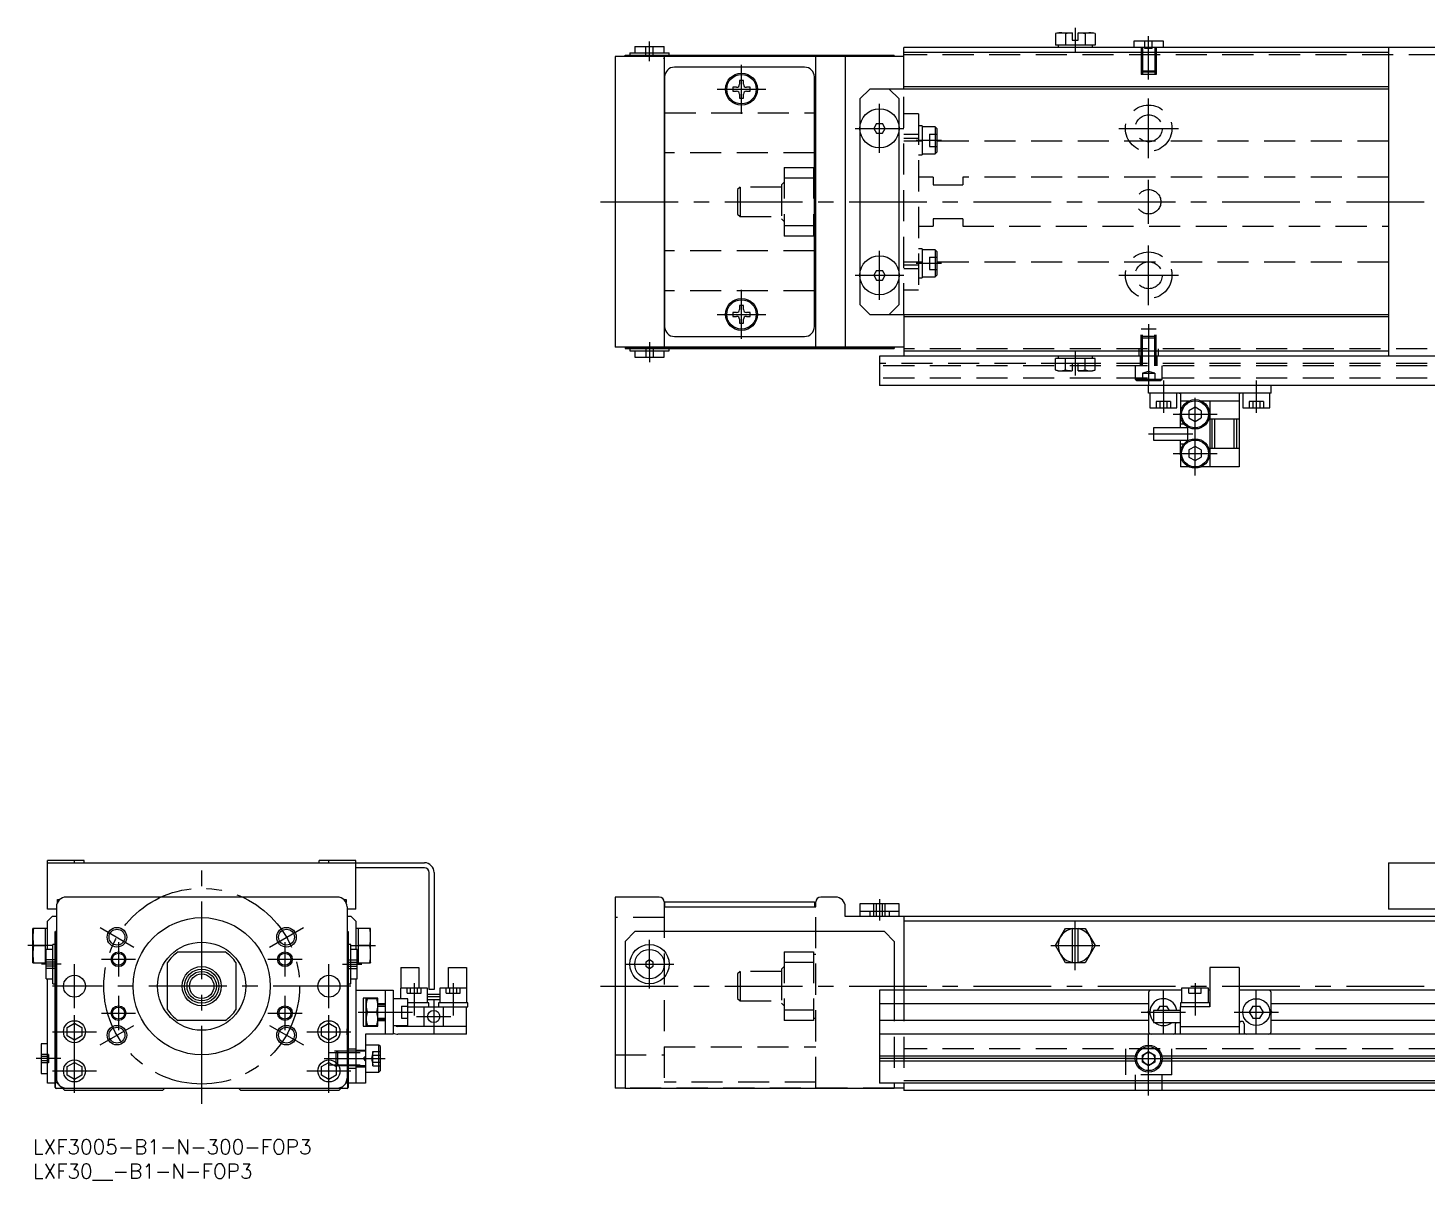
# Model space of a CAD drawing. Extents: x -1 to 611, y -8 to 227.
# Drawn here: x -1 to 284.9, y -8.3 to 227 of the extents above; entities that cross this region are included whole.
import ezdxf

# ---------------------------------------------------------------- set-up
doc = ezdxf.new("R2010")
doc.units = 0
doc.header["$LTSCALE"] = 0.5
doc.linetypes.add('CENTER', pattern=[50.8, 31.75, -6.35, 6.35, -6.35])
doc.linetypes.add('DASHED', pattern=[19.05, 12.7, -6.35])
for name, color, linetype in [('MSM_CENTER', 1, 'CENTER'), ('MSM_CONTINUOUS', 7, 'CONTINUOUS'), ('MSM_DASHED', 4, 'DASHED'), ('MSM_NARROW', 5, 'CONTINUOUS'), ('MSM_PART_NUMBER', 7, 'CONTINUOUS')]:
    doc.layers.add(name, color=color, linetype=linetype)
doc.styles.get("Standard").update_dxf_attribs({"font": 'txt.shx', "height": 1, "bigfont": 'bigfont.shx'})

# ---------------------------------------------------------------- blocks, each defined once
blk = doc.blocks.new('*U129')
at = {"layer": 'MSM_PART_NUMBER'}
blk.add_text('LXF3005-B1-N-300-FOP3', height=3, dxfattribs=at).set_placement((0, -3))
blk = doc.blocks.new('*U130')
at = {"layer": 'MSM_PART_NUMBER'}
blk.add_text('LXF30__-B1-N-FOP3', height=3, dxfattribs=at).set_placement((0, -8))

msp = doc.modelspace()

# ---------------------------------------------------------------- linework, layer by layer
at = {"layer": 'MSM_CENTER'}
for p, q in [((213, 227), (213, 222)), ((126, 220.2), (126, 224.25)), ((228, 216.5), (228, 225.31)), ((144.8, 209.5), (144.8, 219.5)), ((139.8, 214.5), (149.8, 214.5)), ((228, 200.41), (228, 212.59)), ((173, 201.5), (173, 211.5)), ((168, 206.5), (178, 206.5)), ((221.91, 206.5), (234.09, 206.5)), ((180.5, 204.06), (185.7, 204.06)), ((228, 187), (228, 196)), ((116, 191.5), (492, 191.5)), ((173, 171.5), (173, 181.5)), ((228, 170.41), (228, 182.59)), ((180.5, 178.94), (185.7, 178.94)), ((168, 176.5), (178, 176.5)), ((221.91, 176.5), (234.09, 176.5)), ((144.8, 163.5), (144.8, 173.5)), ((139.8, 168.5), (149.8, 168.5)), ((228, 166.5), (228, 154)), ((126, 162.8), (126, 158.75)), ((213, 161), (213, 156.01)), ((231, 155), (231, 148.4)), ((250, 155), (250, 148.4)), ((237.49, 135.6), (237.49, 152.6)), ((232.99, 148.1), (241.99, 148.1)), ((228, 144.1), (237, 144.1)), ((232.99, 140.1), (241.99, 140.1)), ((34.5, 7.3), (34.5, 55.3)), ((173, 49.1), (173, 44.7)), ((13.72, 43.3), (20.64, 39.3)), ((48.36, 39.3), (55.28, 43.3)), ((213, 34.6), (213, 44.6)), ((17.5, 40.3), (17.5, 33.3)), ((51.5, 40.3), (51.5, 33.3)), ((126, 30.8), (126, 40.8)), ((4, 39.6), (-1, 39.6)), ((65, 39.6), (70, 39.6)), ((208, 39.6), (218, 39.6)), ((5.75, 35.8), (1.75, 35.8)), ((8.5, 26.8), (8.5, 35.8)), ((14, 36.8), (21, 36.8)), ((48, 36.8), (55, 36.8)), ((60.5, 26.8), (60.5, 35.8)), ((63.25, 35.8), (67.25, 35.8)), ((121, 35.8), (131, 35.8)), ((77.9, 31.9), (77.9, 25.3)), ((85.9, 31.9), (85.9, 25.3)), ((237.49, 31.9), (237.49, 25.3)), ((65, 31.3), (4, 31.3)), ((17.5, 29.3), (17.5, 22.3)), ((51.5, 29.3), (51.5, 22.3)), ((81.9, 28.6), (81.9, 21.6)), ((116, 31.3), (492, 31.3)), ((231, 21.5), (231, 30.5)), ((250, 21.5), (250, 30.5)), ((8.5, 9.5), (8.5, 26.5)), ((14, 25.8), (21, 25.8)), ((48, 25.8), (55, 25.8)), ((60.5, 9.5), (60.5, 26.5)), ((66.5, 26), (77.6, 26)), ((226.5, 26), (235.5, 26)), ((245.5, 26), (254.5, 26)), ((13.72, 19.3), (20.64, 23.3)), ((48.36, 23.3), (55.28, 19.3)), ((78.4, 25.1), (85.4, 25.1)), ((4, 22), (13, 22)), ((56, 22), (65, 22)), ((228, 9), (228, 21.5)), ((5.7, 16.5), (0.7, 16.5)), ((59.5, 16.5), (72, 16.5)), ((223.5, 16.5), (232.5, 16.5)), ((4, 14), (13, 14)), ((56, 14), (65, 14))]:
    msp.add_line(p, q, dxfattribs=at)
msp.add_circle((34.5, 31.3), 20, dxfattribs=at)
at = {"layer": 'MSM_CONTINUOUS'}
for p, q in [((209.5, 226), (208.96, 225.85)), ((208.96, 225.85), (208.96, 223.5)), ((209.5, 226), (212.4, 226)), ((210.98, 225.85), (210.98, 223.5)), ((212.4, 226), (212.4, 224.5)), ((213.6, 224.5), (213.6, 226)), ((213.6, 226), (216.5, 226)), ((215.02, 225.85), (215.02, 223.5)), ((217.04, 225.85), (216.5, 226)), ((217.04, 225.85), (217.04, 223.5)), ((123, 223.25), (129, 223.25)), ((123, 223.25), (123, 221.95)), ((129, 221.95), (129, 223.25)), ((478, 223), (178, 223)), ((178, 214.5), (178, 223)), ((217.04, 223.5), (208.96, 223.5)), ((209.5, 223.5), (209.5, 223)), ((212.4, 224.5), (213.6, 224.5)), ((216.5, 223), (216.5, 223.5)), ((225, 224.3), (225, 223)), ((231, 224.3), (225, 224.3)), ((231, 223), (231, 224.3)), ((277, 223), (277, 160)), ((178, 221.2), (119, 221.2)), ((119, 221.2), (119, 161.8)), ((121, 221.2), (121, 221.45)), ((121, 221.45), (176, 221.45)), ((121, 221.35), (176, 221.35)), ((122, 221.95), (130, 221.95)), ((122, 221.95), (122, 221.45)), ((123, 221.35), (123, 221.45)), ((124.4, 221.35), (124.4, 221.2)), ((127.6, 221.2), (127.6, 221.35)), ((129, 221.2), (129, 161.8)), ((130, 221.45), (130, 221.95)), ((160, 161.8), (160, 221.2)), ((166, 221.25), (166, 161.75)), ((174, 221.35), (174, 221.45)), ((176, 221.2), (176, 221.45)), ((277, 222), (178, 222)), ((157.7, 219), (131.1, 219)), ((129.1, 217), (129.1, 166)), ((143, 214.9), (143, 214.1)), ((143.8, 214.9), (143, 214.9)), ((144.4, 216.3), (144.4, 215.5)), ((145.2, 216.3), (144.4, 216.3)), ((145.2, 215.5), (145.2, 216.3)), ((146.6, 214.9), (145.8, 214.9)), ((146.6, 214.1), (146.6, 214.9)), ((159.7, 166), (159.7, 217)), ((171, 214.5), (169, 212.5)), ((277, 214.5), (171, 214.5)), ((177, 212.5), (175, 214.5)), ((277, 215), (178, 215)), ((143, 214.1), (143.8, 214.1)), ((144.4, 213.5), (144.4, 212.7)), ((144.4, 212.7), (145.2, 212.7)), ((145.2, 212.7), (145.2, 213.5)), ((145.8, 214.1), (146.6, 214.1)), ((169, 212.5), (169, 170.5)), ((177, 170.5), (177, 212.5)), ((129, 209.7), (129.1, 209.7)), ((129, 209.7), (129.1, 209.7)), ((159.7, 209.7), (160, 209.7)), ((159.7, 209.7), (160, 209.7)), ((172.42, 207.5), (171.85, 206.5)), ((171.85, 206.5), (172.42, 205.5)), ((172.42, 207.5), (173.58, 207.5)), ((174.15, 206.5), (173.58, 207.5)), ((173.58, 205.5), (174.15, 206.5)), ((172.42, 205.5), (173.58, 205.5)), ((129.1, 201.5), (129, 201.5)), ((160, 201.5), (159.7, 201.5)), ((160, 198), (159.7, 198)), ((159.7, 185), (160, 185)), ((129.1, 181.5), (129, 181.5)), ((160, 181.5), (159.7, 181.5)), ((172.42, 177.5), (171.85, 176.5)), ((172.42, 177.5), (173.58, 177.5)), ((174.15, 176.5), (173.58, 177.5)), ((171.85, 176.5), (172.42, 175.5)), ((172.42, 175.5), (173.58, 175.5)), ((173.58, 175.5), (174.15, 176.5)), ((129.1, 173.3), (129, 173.3)), ((129.1, 173.3), (129, 173.3)), ((160, 173.3), (159.7, 173.3)), ((160, 173.3), (159.7, 173.3)), ((143, 168.9), (143, 168.1)), ((143.8, 168.9), (143, 168.9)), ((144.4, 170.3), (144.4, 169.5)), ((145.2, 170.3), (144.4, 170.3)), ((145.2, 169.5), (145.2, 170.3)), ((146.6, 168.9), (145.8, 168.9)), ((146.6, 168.1), (146.6, 168.9)), ((169, 170.5), (171, 168.5)), ((175, 168.5), (177, 170.5)), ((143, 168.1), (143.8, 168.1)), ((144.4, 167.5), (144.4, 166.7)), ((144.4, 166.7), (145.2, 166.7)), ((145.2, 166.7), (145.2, 167.5)), ((145.8, 168.1), (146.6, 168.1)), ((171, 168.5), (277, 168.5)), ((178, 168.5), (178, 160)), ((277, 168), (178, 168)), ((131.1, 164), (157.7, 164)), ((178, 161.8), (119, 161.8)), ((121, 161.8), (121, 161.55)), ((121, 161.65), (176, 161.65)), ((121, 161.55), (176, 161.55)), ((122, 161.55), (122, 161.05)), ((122, 161.05), (130, 161.05)), ((123, 161.65), (123, 161.55)), ((123, 161.05), (123, 159.75)), ((124.4, 161.8), (124.4, 161.65)), ((127.6, 161.65), (127.6, 161.8)), ((129, 159.75), (129, 161.05)), ((130, 161.05), (130, 161.55)), ((174, 161.65), (174, 161.55)), ((176, 161.8), (176, 161.55)), ((277, 161), (178, 161)), ((123, 159.75), (129, 159.75)), ((173, 160), (173, 154)), ((323, 160), (173, 160)), ((217.04, 159.5), (208.96, 159.5)), ((208.96, 157.15), (208.96, 159.5)), ((209.5, 160), (209.5, 159.5)), ((210.98, 157.15), (210.98, 159.5)), ((212.4, 158.5), (212.4, 157)), ((213.6, 158.5), (212.4, 158.5)), ((213.6, 157), (213.6, 158.5)), ((215.02, 157.15), (215.02, 159.5)), ((216.5, 159.5), (216.5, 160)), ((217.04, 157.15), (217.04, 159.5)), ((208.96, 157.15), (209.5, 157)), ((209.5, 157), (212.4, 157)), ((213.6, 157), (216.5, 157)), ((216.5, 157), (217.04, 157.15)), ((323, 154), (173, 154)), ((228, 152.4), (228, 154)), ((253, 152.4), (228, 152.4)), ((228.25, 152.4), (228.25, 149.4)), ((233.75, 149.4), (233.75, 152.4)), ((234.5, 152.27), (234.5, 148.34)), ((246.5, 152.27), (246.5, 137.4)), ((247.25, 152.4), (247.25, 149.4)), ((252.75, 149.4), (252.75, 152.4)), ((253, 152.4), (253, 154)), ((228.25, 149.4), (233.75, 149.4)), ((236.18, 150.8), (234.5, 150.8)), ((237.49, 149.54), (236.24, 148.82)), ((236.24, 148.82), (236.24, 147.38)), ((238.74, 148.82), (237.49, 149.54)), ((238.74, 148.82), (238.74, 147.38)), ((246.5, 150.8), (238.8, 150.8)), ((240.5, 150.8), (240.5, 137.4)), ((247.25, 149.4), (252.75, 149.4)), ((234.5, 145.35), (234.5, 147.86)), ((235.25, 146.1), (234.5, 146.1)), ((236.24, 147.38), (237.49, 146.66)), ((237.49, 146.66), (238.74, 147.38)), ((246.5, 147.1), (240.5, 147.1)), ((241, 141.1), (241, 147.1)), ((241.5, 141.1), (241.5, 147.1)), ((245.5, 141.1), (245.5, 147.1)), ((246, 141.1), (246, 147.1)), ((229, 145.35), (229, 142.85)), ((236, 145.35), (229, 145.35)), ((236, 142.7), (236, 145.5)), ((229, 142.85), (236, 142.85)), ((234.5, 140.34), (234.5, 142.85)), ((234.5, 142.1), (235.25, 142.1)), ((237.49, 141.54), (236.24, 140.82)), ((236.24, 140.82), (236.24, 139.38)), ((238.74, 140.82), (237.49, 141.54)), ((238.74, 140.82), (238.74, 139.38)), ((246.5, 141.1), (240.5, 141.1)), ((234.5, 139.86), (234.5, 137.4)), ((236.18, 137.4), (234.5, 137.4)), ((236.24, 139.38), (237.49, 138.66)), ((237.49, 138.66), (238.74, 139.38)), ((246.5, 137.4), (238.8, 137.4)), ((3, 47), (3, 57)), ((10.5, 57), (3, 57)), ((3, 56.5), (80, 56.5)), ((8.5, 56.5), (8.5, 57)), ((10.5, 56.5), (10.5, 57)), ((66, 57), (58.5, 57)), ((58.5, 56.5), (58.5, 57)), ((60.5, 56.5), (60.5, 57)), ((66, 47), (66, 57)), ((80, 55.5), (66, 55.5)), ((81, 30.6), (81, 54.5)), ((82, 54.5), (82, 30.6)), ((277, 56.5), (277, 47)), ((277, 56.5), (301, 56.5)), ((5, 49), (5.48, 49)), ((5, 48.37), (5, 49)), ((62.2, 49.5), (6.8, 49.5)), ((63.52, 49), (64, 49)), ((64, 49), (64, 48.37)), ((128, 49.5), (119, 49.5)), ((119, 49.5), (119, 10.5)), ((164, 49.5), (161, 49.5)), ((4.8, 47), (3, 47)), ((4.8, 47.5), (4.8, 12.5)), ((64.2, 47.5), (64.2, 12.5)), ((66, 47), (64.2, 47)), ((129, 48.5), (129, 47.5)), ((129, 47.5), (160, 47.5)), ((129.1, 48.5), (129.1, 47.5)), ((129.1, 48.5), (159.7, 48.5)), ((159.7, 48.5), (159.7, 47.5)), ((160, 47.5), (160, 48.5)), ((166, 45.5), (166, 47.5)), ((169, 48.1), (169, 45.5)), ((177, 48.1), (169, 48.1)), ((169, 46.6), (177, 46.6)), ((171, 46.6), (171, 45.5)), ((175, 46.6), (175, 45.6)), ((177, 45.6), (177, 48.1)), ((323, 47), (277, 47)), ((0, 43.05), (0.01, 43.1)), ((0, 36.15), (0, 43.05)), ((3, 43.1), (0.01, 43.1)), ((2.5, 43.1), (2.5, 36.1)), ((3, 44.6), (4, 45.6)), ((3, 38.8), (3, 44.6)), ((4, 45.6), (4.8, 45.6)), ((64.2, 45.6), (65, 45.6)), ((65, 45.6), (66, 44.6)), ((66, 44.6), (66, 38.8)), ((68.99, 43.1), (66, 43.1)), ((66.5, 43.1), (66.5, 36.1)), ((68.99, 43.1), (69, 43.05)), ((69, 36.15), (69, 43.05)), ((178, 45.5), (166, 45.5)), ((169, 45.6), (323, 45.6)), ((178, 45.6), (178, 30.5)), ((323, 44.6), (178, 44.6)), ((208.96, 39.6), (210.98, 43.1)), ((210.98, 43.1), (215.02, 43.1)), ((212.4, 43.1), (212.4, 36.1)), ((213.6, 36.1), (213.6, 43.1)), ((215.02, 43.1), (217.04, 39.6)), ((4.55, 10.6), (4.55, 42.45)), ((4.65, 42.45), (4.55, 42.45)), ((4.65, 40.45), (4.55, 40.45)), ((4.65, 10.6), (4.65, 42.45)), ((64.35, 10.6), (64.35, 42.45)), ((64.35, 42.45), (64.45, 42.45)), ((64.35, 40.45), (64.45, 40.45)), ((64.45, 42.45), (64.45, 10.6)), ((121, 40.45), (123, 42.45)), ((121, 40.45), (121, 10.4)), ((174, 42.45), (123, 42.45)), ((174, 42.45), (176, 40.45)), ((176, 40.45), (176, 30.5)), ((0.15, 39.6), (2.5, 39.6)), ((4.05, 38.8), (2.75, 38.8)), ((2.75, 32.8), (2.75, 38.8)), ((4.55, 39.8), (4.05, 39.8)), ((4.05, 31.8), (4.05, 39.8)), ((4.8, 37.4), (4.65, 37.4)), ((29.68, 38.3), (39.32, 38.3)), ((64.35, 37.4), (64.2, 37.4)), ((64.95, 39.8), (64.45, 39.8)), ((64.95, 31.8), (64.95, 39.8)), ((66.25, 38.8), (64.95, 38.8)), ((66.25, 32.8), (66.25, 38.8)), ((68.85, 39.6), (66.5, 39.6)), ((210.98, 36.1), (208.96, 39.6)), ((217.04, 39.6), (215.02, 36.1)), ((0.01, 36.1), (0, 36.15)), ((0.01, 36.1), (2.75, 36.1)), ((27.5, 26.48), (27.5, 36.12)), ((41.5, 36.12), (41.5, 26.48)), ((66.25, 36.1), (68.99, 36.1)), ((69, 36.15), (68.99, 36.1)), ((75.2, 35.1), (75.2, 30.9)), ((75.2, 35.1), (78.9, 35.1)), ((78.9, 35.1), (78.9, 30.9)), ((84.9, 35.1), (88.6, 35.1)), ((84.9, 30.9), (84.9, 35.1)), ((88.6, 35.1), (88.6, 30.9)), ((126, 36.67), (125.25, 36.23)), ((125.25, 36.23), (125.25, 35.37)), ((125.25, 35.37), (126, 34.93)), ((126.75, 36.23), (126, 36.67)), ((126, 34.93), (126.75, 35.37)), ((126.75, 35.37), (126.75, 36.23)), ((215.02, 36.1), (210.98, 36.1)), ((240.5, 35.1), (240.5, 27.1)), ((246.5, 35.1), (240.5, 35.1)), ((246.5, 35.1), (246.5, 21.5)), ((2.75, 32.8), (4.05, 32.8)), ((3, 11.5), (3, 32.8)), ((4.05, 31.8), (4.55, 31.8)), ((4.5, 31.8), (4.5, 11.5)), ((4.65, 34.2), (4.8, 34.2)), ((4.8, 33.8), (4.65, 33.8)), ((4.7, 32.5), (4.8, 32.6)), ((4.7, 21.2), (4.7, 32.5)), ((64.2, 34.2), (64.35, 34.2)), ((64.35, 33.8), (64.2, 33.8)), ((64.2, 32.6), (64.3, 32.5)), ((64.3, 32.5), (64.3, 21.2)), ((64.45, 31.8), (64.95, 31.8)), ((64.5, 11.5), (64.5, 31.8)), ((64.95, 32.8), (66.25, 32.8)), ((66, 32.8), (66, 11.5)), ((66, 30.5), (73.6, 30.5)), ((67.5, 28.85), (67.5, 23.15)), ((70.5, 28.85), (67.5, 28.85)), ((68.1, 23.25), (68.1, 28.75)), ((70.5, 28.75), (68.1, 28.75)), ((70.5, 23.15), (70.5, 28.85)), ((72, 30.5), (72, 21.5)), ((73.6, 30.5), (73.6, 21.5)), ((76.6, 28.75), (73.6, 28.75)), ((75.15, 30.9), (75.15, 28.75)), ((80.65, 30.9), (75.15, 30.9)), ((76.6, 23.25), (76.6, 28.75)), ((80.65, 27.9), (80.65, 30.9)), ((83.15, 29.6), (80.65, 29.6)), ((83.15, 29.1), (80.65, 29.1)), ((80.65, 28.6), (83.15, 28.6)), ((82, 30.6), (81, 30.6)), ((83.15, 30.9), (83.15, 27.9)), ((88.65, 30.9), (83.15, 30.9)), ((88.65, 27.9), (88.65, 30.9)), ((173, 30.5), (173, 11.5)), ((234.74, 30.5), (173, 30.5)), ((228, 30), (228, 22)), ((234.74, 30.9), (234.74, 27.9)), ((240.24, 30.9), (234.74, 30.9)), ((240.24, 27.9), (240.24, 30.9)), ((240.5, 30.5), (240.24, 30.5)), ((322.24, 30.5), (246.5, 30.5)), ((253, 22), (253, 30)), ((70.25, 26), (68.35, 26)), ((72, 27.7), (70.5, 27.7)), ((72, 27.5), (70.5, 27.5)), ((80.9, 27.9), (76.6, 27.9)), ((76.6, 27.1), (88.9, 27.1)), ((79.9, 27.1), (79.9, 23.1)), ((80.9, 27.1), (80.9, 27.9)), ((82.9, 27.9), (82.9, 27.1)), ((88.9, 27.9), (82.9, 27.9)), ((83.9, 23.1), (83.9, 27.1)), ((88.6, 21.5), (88.6, 27.1)), ((88.9, 27.1), (88.9, 27.9)), ((228, 27.7), (173, 27.7)), ((228, 26.3), (227.82, 26)), ((227.82, 26), (228, 25.7)), ((234.5, 26.35), (229, 26.35)), ((229, 26.35), (229, 23.85)), ((230.28, 27.25), (229.76, 26.35)), ((230.28, 27.25), (231.72, 27.25)), ((232.24, 26.35), (231.72, 27.25)), ((234.49, 27.9), (234.49, 27.1)), ((240.49, 27.9), (234.49, 27.9)), ((240.5, 27.1), (234.49, 27.1)), ((234.5, 21.5), (234.5, 27.1)), ((240.49, 27.1), (240.49, 27.9)), ((249.28, 27.25), (248.56, 26)), ((248.56, 26), (249.28, 24.75)), ((249.28, 27.25), (250.72, 27.25)), ((251.44, 26), (250.72, 27.25)), ((250.72, 24.75), (251.44, 26)), ((315.5, 27.7), (253, 27.7)), ((253.18, 26), (253, 26.3)), ((253, 25.7), (253.18, 26)), ((7, 22.87), (8.5, 23.73)), ((8.5, 23.73), (10, 22.87)), ((39.32, 24.3), (29.68, 24.3)), ((59, 22.87), (60.5, 23.73)), ((60.5, 23.73), (62, 22.87)), ((67.5, 23.15), (70.5, 23.15)), ((68.1, 23.25), (70.5, 23.25)), ((70.5, 24.5), (72, 24.5)), ((70.5, 24.3), (72, 24.3)), ((73.6, 23.25), (76.6, 23.25)), ((88.6, 23.1), (74.6, 23.1)), ((75.2, 23.25), (75.2, 23.1)), ((228, 24.3), (173, 24.3)), ((229, 23.85), (234.5, 23.85)), ((233.5, 22), (233.5, 23.6)), ((234.5, 23.1), (246.5, 23.1)), ((247.5, 23.6), (247.5, 22)), ((249.28, 24.75), (250.72, 24.75)), ((315.5, 24.3), (253, 24.3)), ((4.5, 21), (4.55, 21.05)), ((4.65, 21.15), (4.7, 21.2)), ((7, 21.13), (7, 22.87)), ((8.5, 20.27), (7, 21.13)), ((10, 21.13), (8.5, 20.27)), ((10, 22.87), (10, 21.13)), ((59, 21.13), (59, 22.87)), ((60.5, 20.27), (59, 21.13)), ((62, 21.13), (60.5, 20.27)), ((62, 22.87), (62, 21.13)), ((64.3, 21.2), (64.35, 21.15)), ((64.45, 21.05), (64.5, 21)), ((68, 21.5), (68, 11.5)), ((73.6, 21.5), (68, 21.5)), ((88.6, 21.5), (74.6, 21.5)), ((483, 21.5), (173, 21.5)), ((3, 19.5), (1.7, 19.5)), ((1.7, 19.5), (1.7, 13.5)), ((70.7, 19.25), (68, 19.25)), ((71, 18.95), (70.7, 19.25)), ((70.7, 13.75), (70.7, 19.25)), ((71, 14.05), (71, 18.95)), ((226.75, 17.22), (228, 17.94)), ((226.75, 15.78), (226.75, 17.22)), ((228, 17.94), (229.25, 17.22)), ((229.25, 17.22), (229.25, 15.78)), ((7, 14.87), (8.5, 15.73)), ((7, 13.13), (7, 14.87)), ((8.5, 15.73), (10, 14.87)), ((10, 14.87), (10, 13.13)), ((59, 14.87), (60.5, 15.73)), ((59, 13.13), (59, 14.87)), ((60.5, 15.73), (62, 14.87)), ((62, 14.87), (62, 13.13)), ((68, 17), (67.5, 16.5)), ((67.5, 16.5), (68, 16)), ((225.3, 17), (173, 17)), ((225.25, 16.5), (173, 16.5)), ((225.3, 16), (173, 16)), ((228, 15.06), (226.75, 15.78)), ((229.25, 15.78), (228, 15.06)), ((325.3, 17), (230.7, 17)), ((325.3, 16), (230.7, 16)), ((325.25, 16.5), (230.75, 16.5)), ((1.7, 13.5), (3, 13.5)), ((4.5, 11.5), (3, 11.5)), ((4.55, 11.95), (4.5, 12)), ((5.2, 11.3), (4.65, 11.85)), ((8.5, 12.27), (7, 13.13)), ((10, 13.13), (8.5, 12.27)), ((60.5, 12.27), (59, 13.13)), ((62, 13.13), (60.5, 12.27)), ((64.35, 11.85), (63.8, 11.3)), ((64.5, 12), (64.45, 11.95)), ((68, 11.5), (64.5, 11.5)), ((68, 13.75), (70.7, 13.75)), ((70.7, 13.75), (71, 14.05)), ((483, 11.5), (173, 11.5)), ((176, 11.5), (176, 10.4)), ((478, 12), (178, 12)), ((178, 11.5), (178, 10)), ((4.75, 10.5), (64.25, 10.5)), ((64.25, 10.4), (4.75, 10.4)), ((6, 10.5), (5.6, 10.9)), ((6.5, 10), (6.1, 10.4)), ((26.5, 10), (6.5, 10)), ((26.9, 10.4), (26.5, 10)), ((42.5, 10), (42.1, 10.4)), ((62.5, 10), (42.5, 10)), ((62.9, 10.4), (62.5, 10)), ((63.4, 10.9), (63, 10.5)), ((121, 10.5), (119, 10.5)), ((176, 10.4), (121, 10.4)), ((178, 10.5), (176, 10.5)), ((478, 10), (178, 10))]:
    msp.add_line(p, q, dxfattribs=at)
for centre, radius in [((144.8, 214.5), 3.25), ((144.8, 214.5), 3), ((173, 206.5), 4), ((173, 176.5), 4), ((144.8, 168.5), 3.25), ((144.8, 168.5), 3), ((237.49, 148.1), 3), ((237.49, 148.1), 2.75), ((237.49, 140.1), 3), ((237.49, 140.1), 2.75), ((17.18, 41.3), 1.62), ((34.5, 31.3), 14), ((51.82, 41.3), 1.62), ((34.5, 31.3), 9), ((17.5, 36.8), 1.23), ((51.5, 36.8), 1.23), ((126, 35.8), 4), ((126, 35.8), 3), ((34.5, 31.3), 4), ((34.5, 31.3), 3.5), ((8.5, 31.3), 2.25), ((34.5, 31.3), 3), ((34.5, 31.3), 2.5), ((60.5, 31.3), 2.25), ((250, 26), 2.75), ((17.5, 25.8), 1.23), ((51.5, 25.8), 1.23), ((81.9, 25.1), 1.25), ((8.5, 22), 2.25), ((17.18, 21.3), 1.62), ((51.82, 21.3), 1.62), ((60.5, 22), 2.25), ((228, 16.5), 2.75), ((228, 16.5), 2.45), ((228, 16.5), 1.25), ((8.5, 14), 2.25), ((60.5, 14), 2.25)]:
    msp.add_circle(centre, radius, dxfattribs=at)
for centre, radius, start, end in [((210.01, 222.14), 3.86, 90.5738, 105.7691), ((209.93, 222.14), 3.86, 74.2277, 89.4294), ((213.21, 209.49), 16.52, 92.8088, 97.7596), ((212.82, 209.83), 16.17, 82.1877, 87.2439), ((216.07, 222.14), 3.86, 90.5738, 105.7691), ((215.99, 222.14), 3.86, 74.2277, 89.4294), ((128.41, 220.95), 0.59, 335.2344, 357.8086), ((131.1, 217), 2, 90, 180), ((157.7, 217), 2, 0, 90), ((143.8, 215.5), 0.6, 270, 0), ((145.8, 215.5), 0.6, 180, 270), ((143.8, 213.5), 0.6, 360, 90), ((145.8, 213.5), 0.6, 90, 180), ((143.8, 169.5), 0.6, 270, 0), ((145.8, 169.5), 0.6, 180, 270), ((131.1, 166), 2, 180, 270), ((143.8, 167.5), 0.6, 360, 90), ((145.8, 167.5), 0.6, 90, 180), ((157.7, 166), 2, 270, 0), ((210.01, 160.86), 3.86, 254.2309, 269.4262), ((209.93, 160.86), 3.86, 270.5706, 285.7723), ((213.21, 173.51), 16.52, 262.2404, 267.1912), ((212.82, 173.17), 16.17, 272.7561, 277.8123), ((216.07, 160.86), 3.86, 254.2309, 269.4262), ((215.99, 160.86), 3.86, 270.5706, 285.7723), ((234.19, 151.35), 1.04, 78.192, 88.2105), ((234.39, 152.27), 0.11, 358.2815, 82.1966), ((246.61, 152.27), 0.11, 97.8034, 181.7185), ((246.81, 151.36), 1.04, 91.7895, 101.808), ((80, 54.5), 2, 0, 90), ((80, 54.5), 1, 360, 90), ((6.8, 47.5), 2, 90, 180), ((62.2, 47.5), 2, 0, 90), ((128, 48.5), 1, 0, 90), ((161, 48.5), 1, 90, 180), ((164, 47.5), 2, 0, 90), ((11.31, 41.29), 11.31, 170.8086, 179.713), ((57.69, 41.29), 11.31, 0.287, 9.1914), ((213, 39.6), 3.5, 99.8709, 260.1291), ((213, 39.6), 3.5, 279.8709, 80.1291), ((11.31, 41.41), 11.31, 180.2886, 189.1898), ((57.69, 41.41), 11.31, 350.8102, 359.7114), ((11.31, 37.79), 11.31, 170.8086, 179.713), ((11.31, 37.91), 11.31, 180.2886, 189.1898), ((34.5, 31.3), 8.5, 124.5603, 145.4397), ((34.5, 31.3), 8.5, 34.5603, 55.4397), ((57.69, 37.79), 11.31, 0.287, 9.1914), ((57.69, 37.91), 11.31, 350.8102, 359.7114), ((72.43, 27.31), 4.33, 160.5961, 179.1478), ((66.17, 27.31), 4.33, 0.8522, 19.4039), ((228.5, 30), 0.5, 90, 180), ((231, 26), 2.75, 7.312, 223.3418), ((252.5, 30), 0.5, 0, 90), ((34.5, 31.3), 8.5, 214.5603, 235.4397), ((34.5, 31.3), 8.5, 304.5603, 325.4397), ((72.41, 27.44), 4.31, 180.8046, 199.4516), ((72.41, 24.56), 4.31, 160.5484, 179.1954), ((66.19, 27.44), 4.31, 340.5484, 359.1954), ((66.19, 24.56), 4.31, 0.8046, 19.4516), ((72.43, 24.69), 4.33, 180.8522, 199.4039), ((66.17, 24.69), 4.33, 340.5961, 359.1478), ((74.6, 24.1), 1, 238.2117, 270), ((231, 26), 2.75, 231.4273, 308.5727), ((234, 23.6), 0.5, 150, 180), ((234, 23.6), 0.5, 0, 30), ((247, 23.6), 0.5, 0, 180), ((8.5, 22), 3.75, 170.6332, 189.3668), ((60.5, 22), 3.75, 350.6332, 9.3668), ((74.6, 24.1), 2.6, 247.3801, 270), ((228.5, 22), 0.5, 180, 270), ((233, 22), 0.5, 270, 0), ((248, 22), 0.5, 180, 270), ((252.5, 22), 0.5, 270, 0), ((4.2, 16.5), 0.5, 45.573, 53.1301), ((4.2, 16.5), 0.5, 306.8699, 314.427), ((4.2, 16.5), 0.5, 334.1581, 25.8419), ((6.8, 12.5), 2, 180, 270), ((62.2, 12.5), 2, 270, 0), ((4.75, 10.6), 0.2, 180, 270), ((4.75, 10.6), 0.1, 180, 270), ((64.25, 10.6), 0.1, 270, 0), ((64.25, 10.6), 0.2, 270, 360)]:
    msp.add_arc(centre, radius, start, end, dxfattribs=at)
at = {"layer": 'MSM_DASHED'}
for p, q in [((125.25, 221.45), (125.25, 223.25)), ((126, 221.45), (126, 223.25)), ((126.75, 221.45), (126.75, 223.25)), ((226.5, 223), (226.5, 217.5)), ((226.77, 223), (226.77, 217.5)), ((227.25, 222.8), (227.25, 224.3)), ((228, 222.8), (228, 224.3)), ((228.75, 222.8), (228.75, 224.3)), ((229.23, 223), (229.23, 217.5)), ((229.5, 223), (229.5, 217.5)), ((124.25, 221.35), (124.25, 221.45)), ((127.6, 221.25), (124.4, 221.25)), ((124.5, 221.45), (124.5, 221.35)), ((125.25, 221.25), (125.25, 221.35)), ((126, 221.25), (126, 221.35)), ((126.75, 221.25), (126.75, 221.35)), ((127.5, 221.35), (127.5, 221.45)), ((127.75, 221.35), (127.75, 221.45)), ((478, 221.5), (178, 221.5)), ((228.75, 222.8), (227.25, 222.8)), ((226.77, 218), (226.5, 218.27)), ((226.5, 218.27), (229.5, 218.27)), ((229.5, 217.5), (226.5, 217.5)), ((229.23, 218), (226.77, 218)), ((229.23, 218), (229.5, 218.27)), ((178, 168.5), (178, 214.5)), ((129.1, 209.7), (159.7, 209.7)), ((129.1, 209.7), (159.7, 209.7)), ((181, 209.5), (178, 209.5)), ((181, 209.5), (181, 173.5)), ((181.7, 207.01), (181, 207.01)), ((181.7, 207.01), (181.7, 201.11)), ((184.39, 206.81), (181.7, 206.81)), ((184.7, 206.5), (184.39, 206.81)), ((184.39, 206.81), (184.39, 201.31)), ((184.7, 206.5), (184.7, 201.62)), ((181, 205.22), (178, 205.22)), ((181, 204.46), (178, 204.46)), ((277, 203.86), (178, 203.86)), ((183.2, 205.31), (184.7, 205.31)), ((183.2, 205.31), (183.2, 202.81)), ((159.7, 201.5), (129.1, 201.5)), ((181, 201.11), (181.7, 201.11)), ((181.7, 201.31), (184.39, 201.31)), ((183.2, 202.81), (184.7, 202.81)), ((184.39, 201.31), (184.7, 201.62)), ((153.5, 198.5), (159.5, 198.5)), ((153.5, 198.5), (153.5, 184.5)), ((159.5, 198.5), (159.5, 184.5)), ((159.7, 198), (159.5, 198)), ((144.5, 194.5), (144, 194)), ((144.5, 194.5), (144.5, 188.5)), ((153, 194.5), (144.5, 194.5)), ((153.5, 195.5), (153, 195)), ((153, 195), (153, 188)), ((159.5, 196.32), (153.5, 196.32)), ((184, 196.5), (181, 196.5)), ((184, 196.5), (184, 195)), ((184, 195), (190, 195)), ((190, 196.5), (190, 195)), ((277, 196.5), (190, 196.5)), ((144, 194), (144, 189)), ((144, 189), (144.5, 188.5)), ((144.5, 188.5), (153, 188.5)), ((153, 188), (153.5, 187.5)), ((153.5, 186.68), (159.5, 186.68)), ((181, 186.5), (184, 186.5)), ((190, 188), (184, 188)), ((184, 188), (184, 186.5)), ((190, 188), (190, 186.5)), ((190, 186.5), (277, 186.5)), ((159.5, 184.5), (153.5, 184.5)), ((159.5, 185), (159.7, 185)), ((159.7, 181.5), (129.1, 181.5)), ((181.7, 181.89), (181, 181.89)), ((181.7, 181.89), (181.7, 175.99)), ((184.39, 181.69), (181.7, 181.69)), ((183.2, 180.19), (184.7, 180.19)), ((183.2, 180.19), (183.2, 177.69)), ((184.39, 181.69), (184.39, 176.19)), ((184.7, 181.38), (184.39, 181.69)), ((184.7, 181.38), (184.7, 176.5)), ((277, 179.14), (178, 179.14)), ((181, 178.54), (178, 178.54)), ((181, 177.78), (178, 177.78)), ((183.2, 178.94), (184.7, 178.94)), ((183.2, 177.69), (184.7, 177.69)), ((181, 175.99), (181.7, 175.99)), ((181.7, 176.19), (184.39, 176.19)), ((184.39, 176.19), (184.7, 176.5)), ((159.7, 173.3), (129.1, 173.3)), ((159.7, 173.3), (129.1, 173.3)), ((178, 173.5), (181, 173.5)), ((226.5, 158), (226.5, 165.5)), ((229.5, 165.5), (226.5, 165.5)), ((226.77, 164), (226.5, 163.73)), ((226.5, 163.73), (229.5, 163.73)), ((226.77, 158), (226.77, 165.5)), ((229.23, 164), (226.77, 164)), ((229.23, 158), (229.23, 165.5)), ((229.23, 164), (229.5, 163.73)), ((229.5, 158), (229.5, 165.5)), ((125.25, 161.55), (125.25, 159.75)), ((126, 161.75), (126, 161.65)), ((126, 161.55), (126, 159.75)), ((126.75, 161.55), (126.75, 159.75)), ((323, 161.5), (178, 161.5)), ((226, 161.5), (226, 160)), ((230, 160), (230, 161.5)), ((212.4, 158.5), (173, 158.5)), ((323, 158), (173, 158)), ((323, 158.5), (213.6, 158.5)), ((225.25, 158), (225.25, 155.3)), ((226.25, 160), (226.25, 158)), ((229.75, 158), (229.75, 160)), ((230.75, 155.3), (230.75, 158)), ((323, 155.5), (173, 155.5)), ((225.25, 155.3), (225.55, 155)), ((225.25, 155.3), (230.75, 155.3)), ((225.55, 155), (230.45, 155)), ((228, 156.83), (226.75, 156.5)), ((226.75, 156.5), (226.75, 155)), ((226.75, 156.5), (229.25, 156.5)), ((229.25, 156.5), (228, 156.83)), ((228, 156.5), (228, 155)), ((229.25, 156.5), (229.25, 155)), ((230.45, 155), (230.75, 155.3)), ((229.56, 150.7), (229.56, 149.4)), ((232.44, 150.7), (229.56, 150.7)), ((230.28, 150.7), (230.28, 149.4)), ((231.72, 150.7), (231.72, 149.4)), ((232.44, 150.7), (232.44, 149.4)), ((248.56, 150.7), (248.56, 149.4)), ((251.44, 150.7), (248.56, 150.7)), ((249.28, 150.7), (249.28, 149.4)), ((250.72, 150.7), (250.72, 149.4)), ((251.44, 150.7), (251.44, 149.4)), ((234.5, 147.86), (234.5, 148.34)), ((234.5, 139.86), (234.5, 140.34)), ((129, 47.5), (129, 10.5)), ((160, 10.5), (160, 47.5)), ((171.85, 45.6), (171.85, 48.1)), ((172.42, 45.6), (172.42, 48.1)), ((173.58, 45.6), (173.58, 48.1)), ((174.15, 45.6), (174.15, 48.1)), ((129, 45.3), (119, 45.3)), ((153.5, 38.3), (159.5, 38.3)), ((153.5, 38.3), (153.5, 24.3)), ((159.5, 38.3), (159.5, 24.3)), ((160, 37.8), (159.5, 37.8)), ((4.75, 36.67), (2.75, 36.67)), ((4.75, 36.23), (2.75, 36.23)), ((4.75, 35.37), (2.75, 35.37)), ((4.75, 34.93), (2.75, 34.93)), ((4.75, 36.67), (4.75, 34.93)), ((64.25, 36.67), (66.25, 36.67)), ((64.25, 36.67), (64.25, 34.93)), ((64.25, 36.23), (66.25, 36.23)), ((64.25, 35.37), (66.25, 35.37)), ((64.25, 34.93), (66.25, 34.93)), ((153.5, 35.3), (153, 34.8)), ((153, 34.8), (153, 27.8)), ((159.5, 36.12), (153.5, 36.12)), ((144.5, 34.3), (144, 33.8)), ((144, 33.8), (144, 28.8)), ((153, 34.3), (144.5, 34.3)), ((144.5, 34.3), (144.5, 28.3)), ((76.46, 29.9), (76.46, 30.9)), ((76.46, 29.9), (79.34, 29.9)), ((77.18, 29.9), (77.18, 30.9)), ((78.62, 29.9), (78.62, 30.9)), ((79.34, 29.9), (79.34, 30.9)), ((84.46, 29.9), (84.46, 30.9)), ((84.46, 29.9), (87.34, 29.9)), ((85.18, 29.9), (85.18, 30.9)), ((86.62, 29.9), (86.62, 30.9)), ((87.34, 29.9), (87.34, 30.9)), ((144, 28.8), (144.5, 28.3)), ((176, 30.5), (176, 11.5)), ((178, 30.5), (178, 11.5)), ((236.24, 29.9), (236.24, 30.9)), ((236.24, 29.9), (238.74, 29.9)), ((237.49, 29.9), (237.49, 30.9)), ((238.74, 29.9), (238.74, 30.9)), ((75.3, 27.25), (76.6, 27.25)), ((75.3, 27.25), (75.3, 24.75)), ((75.3, 26), (76.6, 26)), ((144.5, 28.3), (153, 28.3)), ((153, 27.8), (153.5, 27.3)), ((153.5, 26.48), (159.5, 26.48)), ((75.3, 24.75), (76.6, 24.75)), ((159.5, 24.3), (153.5, 24.3)), ((159.5, 24.8), (160, 24.8)), ((3.2, 17.37), (1.7, 17.37)), ((3.2, 17.37), (3.2, 15.63)), ((68, 18), (60.5, 18)), ((60.5, 15), (60.5, 18)), ((60.5, 17.73), (68, 17.73)), ((62, 17.73), (62.27, 18)), ((62, 15.27), (62, 17.73)), ((62.27, 18), (62.27, 15)), ((64.5, 18.5), (66, 18.5)), ((66, 18.25), (68, 18.25)), ((69.5, 17.75), (69.17, 16.5)), ((69.5, 17.94), (71, 17.94)), ((69.5, 15.06), (69.5, 17.94)), ((69.5, 17.22), (71, 17.22)), ((119, 17.3), (129, 17.3)), ((129, 18.94), (160, 18.94)), ((478, 18.5), (178, 18.5)), ((223.25, 18.5), (223.25, 13.2)), ((232.75, 13.2), (232.75, 18.5)), ((3.2, 16.93), (1.7, 16.93)), ((3.2, 16.07), (1.7, 16.07)), ((3.2, 15.63), (1.7, 15.63)), ((60.5, 15.27), (68, 15.27)), ((68, 15), (60.5, 15)), ((62, 15.27), (62.27, 15)), ((66, 14.5), (64.5, 14.5)), ((68, 14.75), (66, 14.75)), ((69.17, 16.5), (69.5, 15.25)), ((69.5, 15.78), (71, 15.78)), ((69.5, 15.06), (71, 15.06)), ((160, 11.7), (129, 11.7)), ((232.75, 13.2), (223.25, 13.2)), ((225.25, 13.2), (225.25, 10)), ((230.75, 10), (230.75, 13.2)), ((176, 10.5), (121, 10.5))]:
    msp.add_line(p, q, dxfattribs=at)
for centre, radius in [((228, 206.5), 4.75), ((228, 206.5), 2.75), ((228, 191.5), 2.5), ((228, 176.5), 4.75), ((228, 176.5), 2.75)]:
    msp.add_circle(centre, radius, dxfattribs=at)
at = {"layer": 'MSM_NARROW'}
for p, q in [((70.5, 27.23), (72, 27.23)), ((70.5, 24.77), (72, 24.77))]:
    msp.add_line(p, q, dxfattribs=at)
for centre, radius in [((17.18, 41.3), 2), ((51.82, 41.3), 2), ((17.5, 36.8), 1.5), ((51.5, 36.8), 1.5), ((17.5, 25.8), 1.5), ((51.5, 25.8), 1.5), ((17.18, 21.3), 2), ((51.82, 21.3), 2)]:
    msp.add_circle(centre, radius, dxfattribs=at)

# ---------------------------------------------------------------- block references
at = {"layer": 'MSM_CONTINUOUS'}
for name in ['*U129', '*U130']:
    msp.add_blockref(name, (0, 0), dxfattribs=at)

doc.saveas('drawing.dxf')
